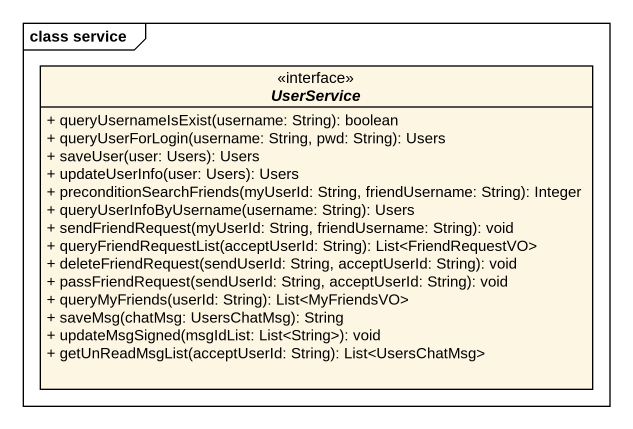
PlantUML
@startuml
mainframe class service
hide circle
hide empty members
skinparam classAttributeIconSize 0
interface UserService <<interface>> {
  + queryUsernameIsExist(username: String): boolean
  + queryUserForLogin(username: String, pwd: String): Users
  + saveUser(user: Users): Users
  + updateUserInfo(user: Users): Users
  + preconditionSearchFriends(myUserId: String, friendUsername: String): Integer
  + queryUserInfoByUsername(username: String): Users
  + sendFriendRequest(myUserId: String, friendUsername: String): void
  + queryFriendRequestList(acceptUserId: String): List<FriendRequestVO>
  + deleteFriendRequest(sendUserId: String, acceptUserId: String): void
  + passFriendRequest(sendUserId: String, acceptUserId: String): void
  + queryMyFriends(userId: String): List<MyFriendsVO>
  + saveMsg(chatMsg: UsersChatMsg): String
  + updateMsgSigned(msgIdList: List<String>): void
  + getUnReadMsgList(acceptUserId: String): List<UsersChatMsg>
}
@enduml
